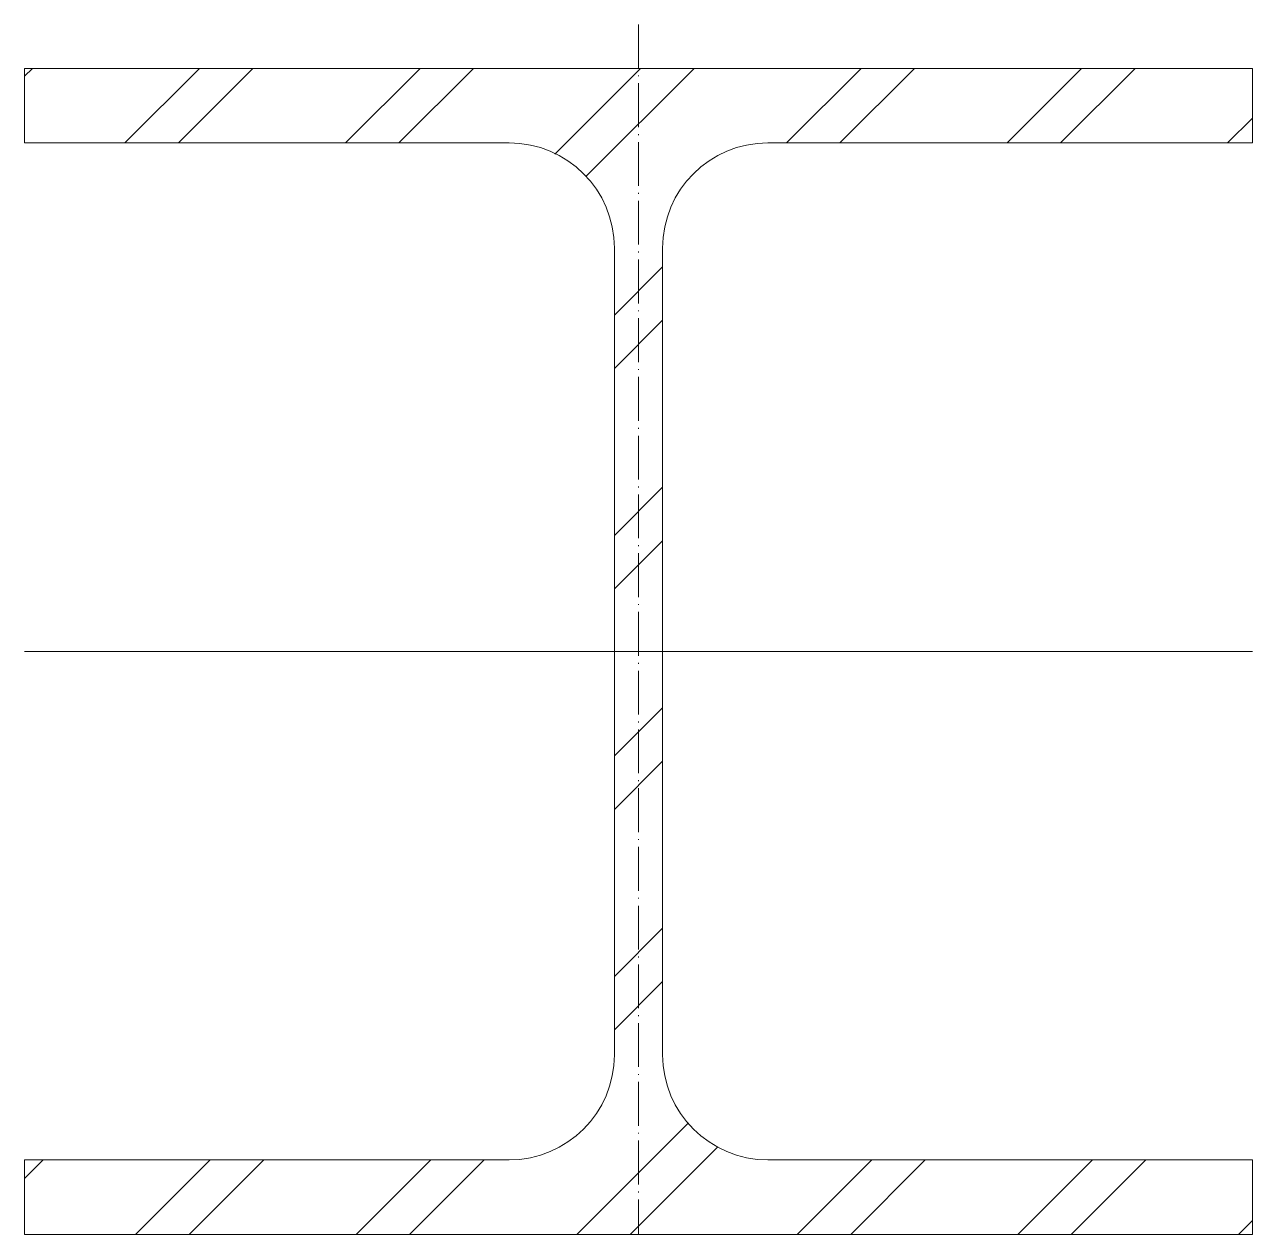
# Model space of a CAD drawing. Header units: metres. Extents: x -70 to 70, y -67 to 72.
import ezdxf

# ---------------------------------------------------------------- set-up
doc = ezdxf.new("R2010")
doc.units = ezdxf.units.M
doc.linetypes.add('MV_hartlijn_staal', pattern=[6.6, 5, -0.8, 0, -0.8])
doc.layers.add('A-DETL-GENF', color=92, linetype='Continuous', lineweight=18)

# ---------------------------------------------------------------- blocks, each defined once
blk = doc.blocks.new('28 Staalprofielen- IPE_HEA_HEB 2d - HEA140-3530716-00_0 Basismaterialen')
at = {"layer": 'A-DETL-GENF', "lineweight": 13}
h = blk.add_hatch(dxfattribs=at)
h.set_pattern_fill('FP_247', color=256, style=0, pattern_type=2)
h.set_pattern_definition([(45, (1490.222, -781.971), (-12.57236, 12.57236), []), (45, (1490.222, -762.921), (-12.57236, 12.57236), [])])
h.paths.add_polyline_path([(70, -66.5), (70, -58), (14.75, -58), (11.64, -57.59), (8.75, -56.39), (6.26, -54.49), (4.36, -52), (3.16, -49.11), (2.75, -46), (2.75, 46), (3.16, 49.11), (4.36, 52), (6.26, 54.49), (8.75, 56.39), (11.64, 57.59), (14.75, 58), (70, 58), (70, 66.5), (-70, 66.5), (-70, 58), (-14.75, 58), (-11.64, 57.59), (-8.75, 56.39), (-6.26, 54.49), (-4.36, 52), (-3.16, 49.11), (-2.75, 46), (-2.75, -46), (-3.16, -49.11), (-4.36, -52), (-6.26, -54.49), (-8.75, -56.39), (-11.64, -57.59), (-14.75, -58), (-70, -58), (-70, -66.5), (-12.3, -66.5)])
at = {"layer": 'A-DETL-GENF', "linetype": 'MV_hartlijn_staal', "lineweight": 13}
blk.add_line((0, 71.5), (0, -66.5), dxfattribs=at)
at = {"layer": 'A-DETL-GENF'}
for p, q in [((70, 66.5), (-70, 66.5)), ((-70, 66.5), (-70, 58)), ((70, 66.5), (-70, 66.5)), ((-70, 66.5), (-70, 58)), ((70, 58), (70, 66.5)), ((70, 66.5), (70, 58)), ((-70, 58), (-14.75, 58)), ((-70, 58), (-14.75, 58)), ((14.75, 58), (70, 58)), ((70, 58), (14.75, 58)), ((-2.75, 46), (-2.75, -46)), ((-2.75, 46), (-2.75, -46)), ((2.75, -46), (2.75, 46)), ((2.75, 46), (2.75, -46)), ((-70, 0), (70, 0)), ((-14.75, -58), (-70, -58)), ((-70, -58), (-70, -66.5)), ((-70, -66.5), (-70, -58)), ((-70, -58), (-14.75, -58)), ((70, -58), (14.75, -58)), ((70, -58), (14.75, -58)), ((70, -66.5), (70, -58)), ((70, -66.5), (70, -58)), ((-70, -66.5), (70, -66.5)), ((70, -66.5), (-70, -66.5))]:
    blk.add_line(p, q, dxfattribs=at)
for centre, start, end in [((-14.75, 46), 0, 90), ((-14.75, 46), 360, 90), ((14.75, 46), 90, 180), ((14.75, 46), 90, 180), ((-14.75, -46), 270, 0), ((-14.75, -46), 270, 0), ((14.75, -46), 180, 270), ((14.75, -46), 180, 270)]:
    blk.add_arc(centre, 12, start, end, dxfattribs=at)

msp = doc.modelspace()

# ---------------------------------------------------------------- block references
msp.add_blockref('28 Staalprofielen- IPE_HEA_HEB 2d - HEA140-3530716-00_0 Basismaterialen', (0, 0))

doc.saveas('drawing.dxf')
